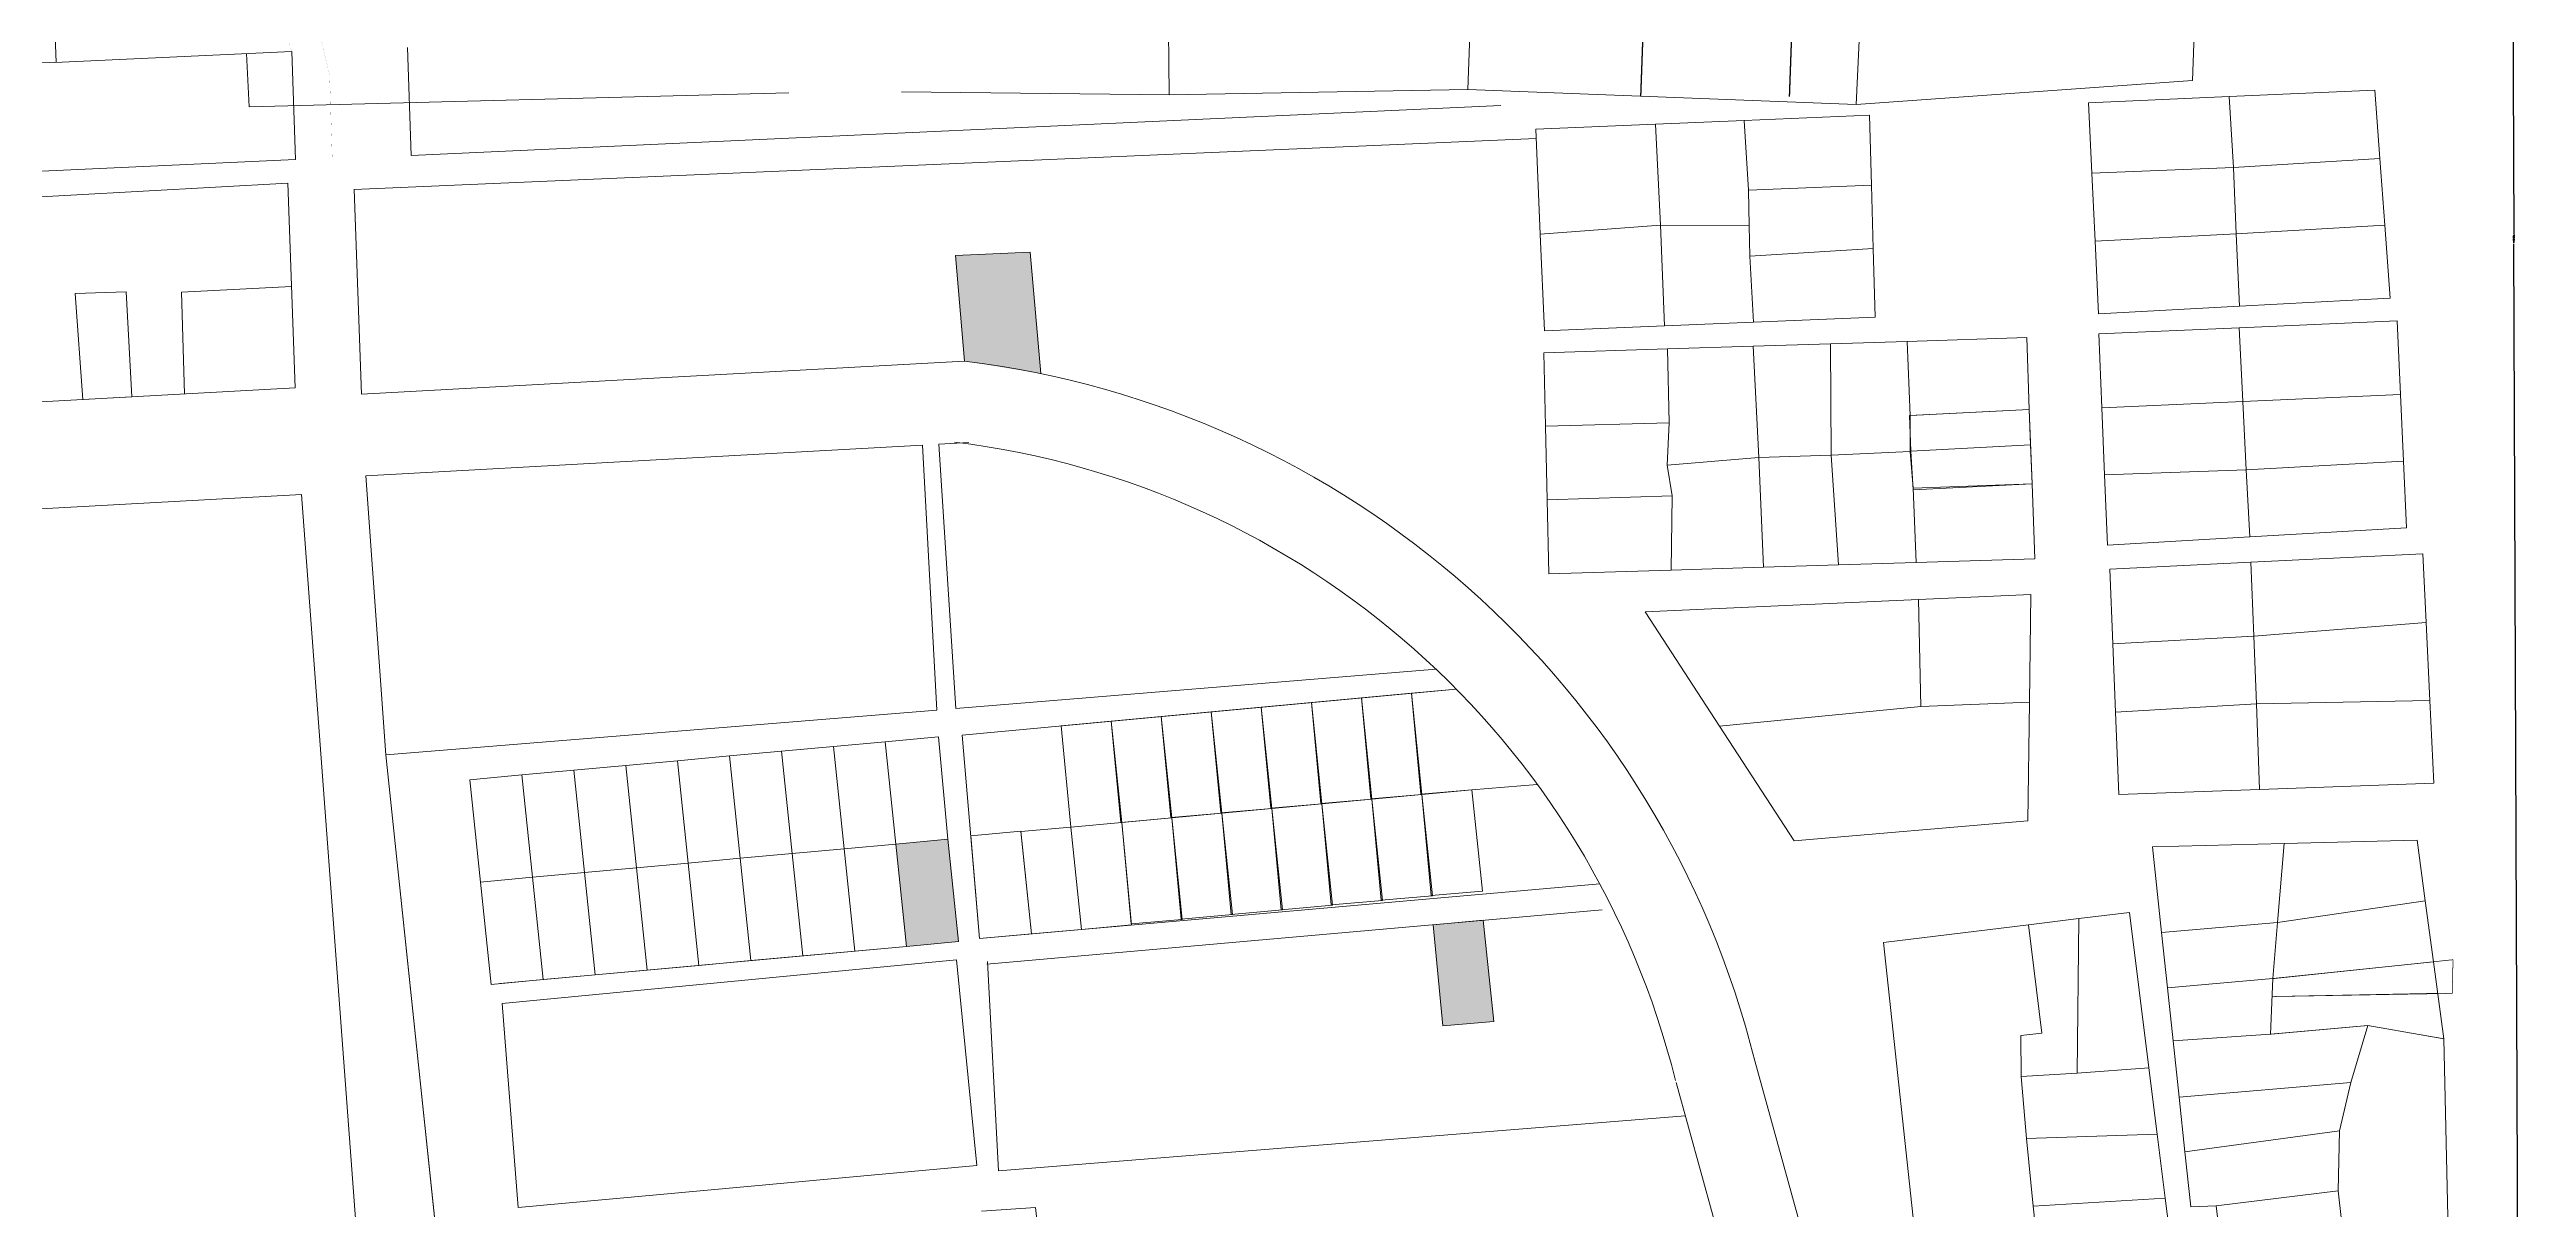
# Model space of a CAD drawing. Header units: millimetres. Extents: x 605783 to 618866, y 1302882 to 1321803.
# Drawn here: x 618499.9 to 618866.5, y 1320332.8 to 1320504.3 of the extents above; entities that cross this region are included whole.
import ezdxf

# ---------------------------------------------------------------- set-up
doc = ezdxf.new("R2010")
doc.units = ezdxf.units.MM
doc.header["$PDMODE"] = 35
doc.header["$PDSIZE"] = 1.5
for name, color, linetype in [('2', 7, 'Continuous'), ('6', 7, 'Continuous'), ('CVL_CUADCON_LIN', 8, 'Continuous'), ('CVL_CUADCON_TIT', 1, 'Continuous')]:
    doc.layers.add(name, color=color, linetype=linetype)
doc.layers.add('muebles', color=7, linetype='Continuous', lineweight=0, true_color=0x404040)
doc.layers.add('Nivel 30', color=7, linetype='Continuous', lineweight=0)
doc.layers.add('Nivel 6', color=7, linetype='Continuous', lineweight=0)
doc.styles.add('ROMANS', font='ROMANS', dxfattribs={"height": 0.2})
doc.dimstyles.new('STANDARD$0', dxfattribs={"dimtxt": 0.6, "dimasz": 0.5, "dimexe": 0.125, "dimexo": 0.000625, "dimgap": 0.0625, "dimtad": 0, "dimzin": 1, "dimdsep": 46, "dimtxsty": 'ROMANS', "dimblk1": 'ARCHTICK', "dimblk2": 'ARCHTICK', "dimsah": 1, "dimcen": 2.5, "dimclrd": 1, "dimclre": 1, "dimclrt": 30, "dimaunit": 1, "dimadec": 0, "dimazin": 0, "dimtfac": 1, "dimtix": 1, "dimtofl": 0, "dimtmove": 1, "dimatfit": 3, "dimldrblk": 'ARCHTICK', "dimfxl": 1, "dimtolj": 1, "dimtzin": 1, "dimarcsym": 0})

# ---------------------------------------------------------------- blocks, each defined once
blk = doc.blocks.new('_ARCHTICK')
at = {"color": 0, "linetype": 'ByBlock', "const_width": 0.15}
blk.add_lwpolyline([(-0.5, -0.5), (0.5, 0.5)], dxfattribs=at)
blk = doc.blocks.new('*D339')
at = {"layer": 'CVL_CUADCON_TIT', "color": 1, "lineweight": -2, "ltscale": 0.5, "transparency": 16777216}
for p, q in [((618854.5, 1320870.75), (618863.16, 1320870.78)), ((618863.03, 1320870.78), (618864.62, 1320477.11)), ((618866.21, 1320081.94), (618864.62, 1320475.62)), ((618857.67, 1320081.9), (618866.33, 1320081.94))]:
    blk.add_line(p, q, dxfattribs=at)
at = {"layer": 'Defpoints', "color": 0, "ltscale": 0.5, "transparency": 16777216}
for p in [(618854.5, 1320870.75), (618863.03, 1320870.78), (618857.67, 1320081.9)]:
    blk.add_point(p, dxfattribs=at)
at = {"layer": 'CVL_CUADCON_TIT', "color": 1, "lineweight": -2, "ltscale": 0.5, "transparency": 16777216, "xscale": 0.5, "yscale": 0.5, "zscale": 0.5}
for p, rotation in [((618863.03, 1320870.78), 90.2307510486191), ((618866.21, 1320081.94), 270.2307510486191)]:
    blk.add_blockref('_ARCHTICK', p, dxfattribs=dict(at, rotation=rotation))
at = {"layer": 'CVL_CUADCON_TIT', "color": 30, "lineweight": 5, "ltscale": 0.5, "transparency": 16777216, "insert": (618864.62, 1320476.36), "char_height": 0.2, "attachment_point": 5, "rotation": 270.2308, "style": 'ROMANS'}
blk.add_mtext('\\A1;788.85m.', dxfattribs=at)

msp = doc.modelspace()

# ---------------------------------------------------------------- hatches: boundary and pattern name
h = msp.add_hatch(color=9)
h.dxf.hatch_style = 1
h.paths.add_polyline_path([(618645.052, 1320474.4), (618634.019, 1320473.883), (618635.315, 1320458.282), (618646.634, 1320456.421)])
h = msp.add_hatch(color=7)
h.dxf.hatch_style = 1
h.paths.add_polyline_path([(618632.868, 1320387.563), (618625.185, 1320386.86), (618626.762, 1320371.729), (618634.445, 1320372.431)])
h = msp.add_hatch(color=9)
h.dxf.hatch_style = 1
h.paths.add_polyline_path([(618712.116, 1320375.573), (618704.71, 1320374.923), (618706.106, 1320359.981), (618713.667, 1320360.625)])

# ---------------------------------------------------------------- linework, layer by layer
at = {"color": 1, "lineweight": 5}
msp.add_line((618651.049, 1320389.383), (618649.653, 1320404.325), dxfattribs=at)
at = {"color": 1, "lineweight": 5, "flags": 128}
for points in [[(618792.912, 1320451.116), (618775.184, 1320450.223)], [(618792.912, 1320451.116), (618793.101, 1320445.89)]]:
    msp.add_lwpolyline(points, dxfattribs=at)
for points in [[(618792.912, 1320451.116), (618793.101, 1320445.89), (618775.376, 1320444.947), (618775.184, 1320450.223)], [(618793.101, 1320445.89), (618793.311, 1320440.109), (618775.73, 1320439.237), (618775.376, 1320444.947)]]:
    msp.add_lwpolyline(points, close=True, dxfattribs=at)
at = {"color": 1, "lineweight": 5}
for points in [[(618673.253, 1320391.457), (618680.815, 1320392.101), (618679.259, 1320407.09), (618671.858, 1320406.398), (618673.253, 1320391.457)], [(618680.655, 1320392.148), (618688.216, 1320392.792), (618686.661, 1320407.781), (618679.259, 1320407.09), (618680.655, 1320392.148)], [(618688.057, 1320392.84), (618695.618, 1320393.484), (618694.063, 1320408.472), (618686.661, 1320407.781), (618688.057, 1320392.84)], [(618695.458, 1320393.531), (618703.019, 1320394.175), (618701.464, 1320409.164), (618694.063, 1320408.472), (618695.458, 1320393.531)], [(618708.106, 1320409.784), (618701.464, 1320409.164), (618702.86, 1320394.222)], [(618651.049, 1320389.383), (618658.61, 1320390.027), (618657.055, 1320405.016), (618649.653, 1320404.325), (618651.049, 1320389.383)], [(618658.45, 1320390.074), (618666.012, 1320390.718), (618664.456, 1320405.707), (618657.055, 1320405.016), (618658.45, 1320390.074)], [(618665.852, 1320390.766), (618673.413, 1320391.41), (618671.858, 1320406.398), (618664.456, 1320405.707), (618665.852, 1320390.766)], [(618586.769, 1320383.348), (618594.453, 1320384.05), (618592.876, 1320399.182), (618585.193, 1320398.479), (618586.769, 1320383.348)], [(618594.453, 1320384.05), (618602.136, 1320384.753), (618600.559, 1320399.884), (618592.876, 1320399.182), (618594.453, 1320384.05)], [(618602.136, 1320384.753), (618609.819, 1320385.455), (618608.242, 1320400.587), (618600.559, 1320399.884), (618602.136, 1320384.753)], [(618609.819, 1320385.455), (618617.502, 1320386.158), (618615.925, 1320401.289), (618608.242, 1320400.587), (618609.819, 1320385.455)], [(618617.502, 1320386.158), (618625.185, 1320386.86), (618623.608, 1320401.992), (618615.925, 1320401.289), (618617.502, 1320386.158)], [(618632.868, 1320387.563), (618631.483, 1320402.712), (618623.608, 1320401.99), (618625.185, 1320386.86)], [(618563.72, 1320381.24), (618571.403, 1320381.943), (618569.826, 1320397.074), (618562.143, 1320396.372), (618563.72, 1320381.24)], [(618571.403, 1320381.943), (618579.086, 1320382.645), (618577.509, 1320397.777), (618569.826, 1320397.074), (618571.403, 1320381.943)], [(618579.086, 1320382.645), (618586.769, 1320383.348), (618585.193, 1320398.479), (618577.509, 1320397.777), (618579.086, 1320382.645)], [(618674.809, 1320376.468), (618682.37, 1320377.112), (618680.815, 1320392.101), (618673.413, 1320391.41), (618674.809, 1320376.468)], [(618682.21, 1320377.16), (618689.772, 1320377.803), (618688.216, 1320392.792), (618680.815, 1320392.101), (618682.21, 1320377.16)], [(618689.612, 1320377.851), (618697.173, 1320378.495), (618695.618, 1320393.484), (618688.216, 1320392.792), (618689.612, 1320377.851)], [(618697.013, 1320378.542), (618704.575, 1320379.186), (618703.019, 1320394.175), (618695.618, 1320393.484), (618697.013, 1320378.542)], [(618702.86, 1320394.222), (618710.421, 1320394.866)], [(618704.415, 1320379.233), (618711.976, 1320379.877), (618710.421, 1320394.866), (618703.019, 1320394.175), (618704.415, 1320379.233)], [(618636.25, 1320388.076), (618643.647, 1320388.753)], [(618637.541, 1320372.918), (618645.227, 1320373.593), (618643.647, 1320388.752), (618636.25, 1320388.076), (618637.541, 1320372.918)], [(618645.227, 1320373.593), (618652.627, 1320374.243), (618651.049, 1320389.383), (618643.652, 1320388.707), (618645.227, 1320373.593)], [(618652.627, 1320374.243), (618660.025, 1320374.9), (618658.61, 1320390.027), (618651.049, 1320389.383), (618652.627, 1320374.243)], [(618660.006, 1320375.086), (618667.567, 1320375.729), (618666.012, 1320390.718), (618658.61, 1320390.027), (618660.006, 1320375.086)], [(618667.407, 1320375.777), (618674.969, 1320376.421), (618673.413, 1320391.41), (618666.012, 1320390.718), (618667.407, 1320375.777)], [(618596.03, 1320368.919), (618603.713, 1320369.621), (618602.136, 1320384.753), (618594.453, 1320384.05), (618596.03, 1320368.919)], [(618603.713, 1320369.621), (618611.396, 1320370.324), (618609.819, 1320385.455), (618602.136, 1320384.753), (618603.713, 1320369.621)], [(618611.396, 1320370.324), (618619.079, 1320371.026), (618617.502, 1320386.158), (618609.819, 1320385.455), (618611.396, 1320370.324)], [(618625.185, 1320386.86), (618617.502, 1320386.158), (618619.079, 1320371.026)], [(618565.297, 1320366.109), (618572.98, 1320366.811), (618571.403, 1320381.943), (618563.72, 1320381.24), (618565.297, 1320366.109)], [(618572.98, 1320366.811), (618580.663, 1320367.514), (618579.086, 1320382.645), (618571.403, 1320381.943), (618572.98, 1320366.811)], [(618580.663, 1320367.514), (618588.346, 1320368.216), (618586.769, 1320383.348), (618579.086, 1320382.645), (618580.663, 1320367.514)], [(618588.346, 1320368.216), (618596.03, 1320368.919), (618594.453, 1320384.05), (618586.769, 1320383.348), (618588.346, 1320368.216)], [(618706.106, 1320359.981), (618713.667, 1320360.625), (618712.112, 1320375.614), (618704.71, 1320374.923), (618706.106, 1320359.981)], [(618619.079, 1320371.026), (618626.762, 1320371.729)]]:
    msp.add_lwpolyline(points, dxfattribs=at)
at = {"color": 7, "lineweight": 5}
msp.add_lwpolyline([(618626.762, 1320371.729), (618634.445, 1320372.431), (618632.868, 1320387.563), (618625.185, 1320386.86), (618626.762, 1320371.729)], dxfattribs=at)
at = {"layer": '2', "color": 1, "lineweight": 5}
for p, q in [((618826.279, 1320743.788), (618817.049, 1320499.787)), ((618767.269, 1320496.203), (618778.785, 1320740.471)), ((618718.349, 1320734.286), (618709.833, 1320498.421)), ((618665.626, 1320497.664), (618662.722, 1320731.178)), ((618529.446, 1320495.88), (618529.085, 1320503.756)), ((618767.269, 1320496.203), (618709.833, 1320498.421)), ((618817.049, 1320499.787), (618767.269, 1320496.203)), ((618609.334, 1320497.928), (618529.446, 1320495.88))]:
    msp.add_line(p, q, dxfattribs=at)
msp.add_lwpolyline([(618709.833, 1320498.421), (618665.626, 1320497.664), (618665.626, 1320497.664), (618626.008, 1320498.08)], dxfattribs=at)
at = {"layer": '6', "color": 1, "lineweight": 5}
msp.add_line((618549.678, 1320400.041), (618566.75, 1320238.023), dxfattribs=at)
msp.add_lwpolyline([(618637.857, 1320332.555), (618645.837, 1320333.142), (618647.487, 1320318.672)], dxfattribs=at)
at = {"layer": 'CVL_CUADCON_LIN', "color": 1, "lineweight": 5, "ltscale": 0.5, "flags": 128}
for points, const_width in [([(618436.381, 1320709.074), (618449.07, 1320583.687), (618461.036, 1320566.68), (618465.029, 1320548.571), (618452.212, 1320556.293), (618451.158, 1320552.608), (618501.748, 1320527.711), (618523.588, 1320518.316), (618533.097, 1320511.652), (618535.804, 1320504.064), (618536.343, 1320488.069)], 0.01), ([(618735.407, 1320497.498), (618740.252, 1320631.697)], 0.2), ([(618757.408, 1320497.373), (618762.253, 1320631.572)], 0.2), ([(618522.293, 1320525.199), (618533.98, 1320516.716), (618539.291, 1320509.294), (618541.375, 1320500.571), (618541.781, 1320487.709)], 0.01), ([(618855.619, 1320369.759), (618855.499, 1320364.781), (618828.853, 1320364.31)], 0.1), ([(618828.966, 1320366.957), (618855.619, 1320369.759)], 0.1), ([(618828.966, 1320366.957), (618828.853, 1320364.31)], 0.1), ([(618852.719, 1320369.454), (618853.345, 1320364.796)], 0.1), ([(618853.352, 1320364.743), (618854.249, 1320358.072), (618843.002, 1320360.026), (618828.616, 1320358.739), (618828.853, 1320364.31)], 0.1)]:
    msp.add_lwpolyline(points, dxfattribs=dict(at, const_width=const_width))
at = {"layer": 'CVL_CUADCON_LIN', "color": 1, "lineweight": 5, "ltscale": 0.5, "const_width": 0.1, "flags": 128}
msp.add_lwpolyline([(618852.719, 1320369.454), (618828.966, 1320366.957), (618828.853, 1320364.31), (618853.345, 1320364.796)], close=True, dxfattribs=at)
at = {"layer": 'CVL_CUADCON_TIT', "color": 1, "lineweight": 5, "ltscale": 0.5}
msp.add_line((618710.421, 1320394.866), (618720.087, 1320395.689), dxfattribs=at)
at = {"layer": 'CVL_CUADCON_TIT', "color": 1, "lineweight": 5, "ltscale": 0.5, "flags": 128}
msp.add_lwpolyline([(618500.907, 1320502.462), (618482.928, 1320501.643), (618482.648, 1320524.483), (618495.158, 1320525.873), (618500.008, 1320525.563), (618500.907, 1320502.462)], dxfattribs=at)
msp.add_lwpolyline([(618512.098, 1320452.983), (618504.868, 1320452.583), (618503.738, 1320468.253), (618511.288, 1320468.533)], close=True, dxfattribs=at)
at = {"layer": 'muebles', "color": 1, "lineweight": 5}
for p, q in [((618500.718, 1320502.453), (618535.804, 1320504.064)), ((618536.343, 1320488.069), (618535.804, 1320504.064)), ((618553.421, 1320488.674), (618552.882, 1320504.669)), ((618553.421, 1320488.674), (618714.687, 1320496.057)), ((618545.003, 1320483.654), (618719.921, 1320491.183)), ((618442.123, 1320483.756), (618536.343, 1320488.069)), ((618445.973, 1320479.684), (618535.201, 1320484.579)), ((618535.201, 1320484.579), (618536.285, 1320454.312)), ((618545.003, 1320483.654), (618546.087, 1320453.387)), ((618535.748, 1320469.302), (618519.471, 1320468.453)), ((618535.748, 1320469.302), (618519.471, 1320468.453)), ((618519.471, 1320468.453), (618519.907, 1320453.459)), ((618519.471, 1320468.453), (618519.907, 1320453.459)), ((618546.087, 1320453.387), (618635.315, 1320458.282)), ((618447.057, 1320449.417), (618536.285, 1320454.312)), ((618546.749, 1320441.324), (618629.098, 1320445.842)), ((618631.247, 1320406.66), (618629.098, 1320445.842)), ((618631.518, 1320445.975), (618635.977, 1320446.219)), ((618631.518, 1320445.975), (618634.049, 1320406.888)), ((618546.749, 1320441.324), (618549.678, 1320400.041)), ((618461.982, 1320434.438), (618537.221, 1320438.566)), ((618537.221, 1320438.566), (618545.246, 1320330.786)), ((618634.049, 1320406.888), (618705.128, 1320412.707)), ((618549.678, 1320400.041), (618631.247, 1320406.66)), ((618634.984, 1320402.954), (618708.106, 1320409.784)), ((618634.984, 1320402.954), (618637.541, 1320372.918)), ((618637.541, 1320372.918), (618729.341, 1320380.981)), ((618638.649, 1320369.12), (618729.68, 1320377.116)), ((618566.58, 1320366.226), (618626.762, 1320371.729)), ((618634.154, 1320369.744), (618566.923, 1320363.289)), ((618637.143, 1320339.323), (618634.154, 1320369.744)), ((618638.741, 1320369.48), (618640.382, 1320338.529)), ((618566.923, 1320363.289), (618569.278, 1320333.118)), ((618740.636, 1320351.58), (618770.974, 1320241.853)), ((618752.28, 1320354.799), (618782.618, 1320245.072)), ((618640.382, 1320338.529), (618741.998, 1320346.653)), ((618569.278, 1320333.118), (618637.143, 1320339.323))]:
    msp.add_line(p, q, dxfattribs=at)
msp.add_lwpolyline([(618646.634, 1320456.421), (618645.052, 1320474.4), (618634.019, 1320473.883), (618635.315, 1320458.282)], dxfattribs=at)
for radius in [137.686, 125.605]:
    msp.add_arc((618618.655, 1320321.608), radius, 13.94954, 83.05015, dxfattribs=at)
at = {"layer": 'Nivel 30', "color": 1, "lineweight": 5}
for p, q in [((618822.483, 1320497.386), (618844.036, 1320498.334)), ((618844.036, 1320498.334), (618844.792, 1320488.243)), ((618750.721, 1320493.863), (618769.282, 1320494.642)), ((618769.282, 1320494.642), (618769.557, 1320484.31)), ((618801.68, 1320496.471), (618822.483, 1320497.386)), ((618802.17, 1320486.05), (618801.68, 1320496.471)), ((618823.123, 1320486.916), (618822.483, 1320497.386)), ((618719.862, 1320492.568), (618737.616, 1320493.312)), ((618720.531, 1320477.026), (618719.862, 1320492.568)), ((618737.616, 1320493.312), (618750.721, 1320493.863)), ((618738.344, 1320478.386), (618737.616, 1320493.312)), ((618750.721, 1320493.863), (618751.342, 1320483.532)), ((618823.123, 1320486.916), (618844.792, 1320488.243)), ((618844.792, 1320488.243), (618845.531, 1320478.381)), ((618769.557, 1320484.31), (618751.342, 1320483.532)), ((618751.342, 1320483.532), (618751.43, 1320478.314)), ((618769.557, 1320484.31), (618769.808, 1320474.934)), ((618802.17, 1320486.05), (618823.123, 1320486.916)), ((618802.642, 1320476.018), (618802.17, 1320486.05)), ((618823.548, 1320477.075), (618823.123, 1320486.916)), ((618720.531, 1320477.026), (618738.344, 1320478.386)), ((618721.145, 1320462.76), (618720.531, 1320477.026)), ((618738.91, 1320463.483), (618738.344, 1320478.386)), ((618751.43, 1320478.314), (618738.344, 1320478.386)), ((618751.43, 1320478.314), (618751.556, 1320473.795)), ((618823.548, 1320477.075), (618802.642, 1320476.018)), ((618845.531, 1320478.381), (618823.548, 1320477.075)), ((618824, 1320466.396), (618823.548, 1320477.075)), ((618845.531, 1320478.381), (618846.339, 1320467.594)), ((618751.556, 1320473.795), (618769.808, 1320474.934)), ((618752.087, 1320464.018), (618751.556, 1320473.795)), ((618769.808, 1320474.934), (618770.079, 1320464.752)), ((618803.147, 1320465.28), (618802.642, 1320476.018)), ((618824, 1320466.396), (618803.147, 1320465.28)), ((618846.339, 1320467.594), (618824, 1320466.396)), ((618738.91, 1320463.483), (618721.145, 1320462.76)), ((618752.087, 1320464.018), (618738.91, 1320463.483)), ((618770.079, 1320464.752), (618752.087, 1320464.018)), ((618774.839, 1320461.194), (618792.528, 1320461.746)), ((618792.528, 1320461.746), (618792.912, 1320451.116)), ((618803.177, 1320462.302), (618823.967, 1320463.211)), ((618803.639, 1320451.383), (618803.177, 1320462.302)), ((618823.967, 1320463.211), (618847.359, 1320464.235)), ((618824.495, 1320452.295), (618823.967, 1320463.211)), ((618847.359, 1320464.235), (618847.84, 1320453.363)), ((618721.048, 1320459.516), (618739.365, 1320460.088)), ((618721.306, 1320448.675), (618721.048, 1320459.516)), ((618739.365, 1320460.088), (618752.059, 1320460.483)), ((618739.365, 1320460.088), (618739.598, 1320449.15)), ((618752.059, 1320460.483), (618763.479, 1320460.839)), ((618752.059, 1320460.483), (618752.871, 1320444.019)), ((618763.479, 1320460.839), (618774.839, 1320461.194)), ((618763.479, 1320460.839), (618763.596, 1320444.366)), ((618774.839, 1320461.194), (618775.279, 1320450.228)), ((618775.279, 1320450.228), (618792.912, 1320451.116)), ((618792.912, 1320451.116), (618793.311, 1320440.109)), ((618803.639, 1320451.383), (618824.495, 1320452.295)), ((618804.058, 1320441.464), (618803.639, 1320451.383)), ((618847.84, 1320453.363), (618824.495, 1320452.295)), ((618824.495, 1320452.295), (618825.011, 1320442.216)), ((618847.84, 1320453.363), (618848.277, 1320443.49)), ((618721.306, 1320448.675), (618739.598, 1320449.15)), ((618721.566, 1320437.764), (618721.306, 1320448.675)), ((618739.598, 1320449.15), (618739.32, 1320442.89)), ((618775.261, 1320444.902), (618775.279, 1320450.228)), ((618739.32, 1320442.89), (618752.871, 1320444.019)), ((618752.871, 1320444.019), (618763.596, 1320444.366)), ((618753.575, 1320427.8), (618752.871, 1320444.019)), ((618775.261, 1320444.902), (618763.596, 1320444.366)), ((618764.683, 1320428.149), (618763.596, 1320444.366)), ((618775.261, 1320444.902), (618775.715, 1320439.504)), ((618825.011, 1320442.216), (618848.277, 1320443.49)), ((618848.277, 1320443.49), (618848.715, 1320433.616)), ((618740.048, 1320438.358), (618739.32, 1320442.89)), ((618775.715, 1320439.504), (618793.311, 1320440.109)), ((618775.715, 1320439.504), (618776.189, 1320428.51)), ((618793.311, 1320440.109), (618793.712, 1320429.061)), ((618804.058, 1320441.464), (618825.011, 1320442.216)), ((618804.499, 1320431.045), (618804.058, 1320441.464)), ((618825.541, 1320432.268), (618825.011, 1320442.216)), ((618721.566, 1320437.764), (618740.048, 1320438.358)), ((618721.827, 1320426.803), (618721.566, 1320437.764)), ((618739.898, 1320427.371), (618740.048, 1320438.358)), ((618825.541, 1320432.268), (618804.499, 1320431.045)), ((618848.715, 1320433.616), (618825.541, 1320432.268)), ((618776.189, 1320428.51), (618764.683, 1320428.149)), ((618793.712, 1320429.061), (618776.189, 1320428.51)), ((618804.832, 1320427.506), (618825.694, 1320428.534)), ((618825.694, 1320428.534), (618851.126, 1320429.786)), ((618826.155, 1320417.583), (618825.694, 1320428.534)), ((618851.126, 1320429.786), (618851.621, 1320419.62)), ((618739.898, 1320427.371), (618721.827, 1320426.803)), ((618753.575, 1320427.8), (618739.898, 1320427.371)), ((618764.683, 1320428.149), (618753.575, 1320427.8)), ((618805.277, 1320416.481), (618804.832, 1320427.506)), ((618736.067, 1320421.215), (618776.525, 1320423.007)), ((618747.073, 1320404.289), (618736.067, 1320421.215)), ((618776.525, 1320423.007), (618793.131, 1320423.741)), ((618776.525, 1320423.007), (618776.84, 1320407.192)), ((618793.131, 1320423.741), (618792.921, 1320407.85)), ((618826.155, 1320417.583), (618805.277, 1320416.481)), ((618851.621, 1320419.62), (618826.155, 1320417.583)), ((618826.155, 1320417.583), (618826.543, 1320407.589)), ((618851.621, 1320419.62), (618852.183, 1320408.11)), ((618805.687, 1320406.343), (618805.277, 1320416.481)), ((618776.84, 1320407.192), (618747.073, 1320404.289)), ((618776.84, 1320407.192), (618792.921, 1320407.85)), ((618792.921, 1320407.85), (618792.69, 1320390.281)), ((618805.687, 1320406.343), (618826.543, 1320407.589)), ((618852.183, 1320408.11), (618826.543, 1320407.589)), ((618826.972, 1320394.929), (618826.543, 1320407.589)), ((618852.183, 1320408.11), (618852.779, 1320395.871)), ((618758.1, 1320387.33), (618747.073, 1320404.289)), ((618806.18, 1320394.169), (618805.687, 1320406.343)), ((618852.779, 1320395.871), (618826.972, 1320394.929)), ((618826.972, 1320394.929), (618806.18, 1320394.169)), ((618792.69, 1320390.281), (618758.1, 1320387.33)), ((618811.125, 1320386.43), (618830.61, 1320386.932)), ((618812.481, 1320373.766), (618811.125, 1320386.43)), ((618830.61, 1320386.932), (618829.666, 1320375.246)), ((618830.61, 1320386.932), (618850.305, 1320387.44)), ((618850.305, 1320387.44), (618851.513, 1320378.447)), ((618829.666, 1320375.246), (618851.513, 1320378.447)), ((618851.513, 1320378.447), (618852.719, 1320369.454)), ((618771.355, 1320372.299), (618792.774, 1320374.918)), ((618792.774, 1320374.918), (618800.244, 1320375.832)), ((618794.771, 1320358.917), (618792.774, 1320374.918)), ((618799.992, 1320352.977), (618800.244, 1320375.832)), ((618800.244, 1320375.832), (618807.724, 1320376.746)), ((618807.724, 1320376.746), (618810.612, 1320353.782)), ((618829.666, 1320375.246), (618812.481, 1320373.766)), ((618813.353, 1320365.603), (618812.481, 1320373.766)), ((618829.666, 1320375.246), (618828.966, 1320366.957)), ((618776.486, 1320324.328), (618771.355, 1320372.299)), ((618828.966, 1320366.957), (618813.353, 1320365.603)), ((618828.616, 1320358.739), (618828.966, 1320366.957)), ((618828.966, 1320366.957), (618852.719, 1320369.454)), ((618852.719, 1320369.454), (618854.249, 1320358.072)), ((618814.195, 1320357.748), (618813.353, 1320365.603)), ((618794.771, 1320358.917), (618791.65, 1320358.557)), ((618843.002, 1320360.026), (618828.616, 1320358.739)), ((618840.506, 1320351.585), (618843.002, 1320360.026)), ((618854.249, 1320358.072), (618843.002, 1320360.026)), ((618791.721, 1320352.489), (618791.65, 1320358.557)), ((618828.616, 1320358.739), (618814.195, 1320357.748)), ((618815.085, 1320349.426), (618814.195, 1320357.748)), ((618854.249, 1320358.072), (618854.992, 1320324.626)), ((618791.721, 1320352.489), (618799.992, 1320352.977)), ((618792.493, 1320343.307), (618791.721, 1320352.489)), ((618799.992, 1320352.977), (618810.612, 1320353.782)), ((618810.612, 1320353.782), (618811.845, 1320343.982)), ((618815.085, 1320349.426), (618840.506, 1320351.585)), ((618840.506, 1320351.585), (618838.803, 1320344.432)), ((618815.951, 1320341.342), (618815.085, 1320349.426)), ((618838.803, 1320344.432), (618815.951, 1320341.342)), ((618838.628, 1320335.588), (618838.803, 1320344.432)), ((618811.845, 1320343.982), (618792.493, 1320343.307)), ((618793.49, 1320333.335), (618792.493, 1320343.307)), ((618811.845, 1320343.982), (618813.04, 1320334.479)), ((618816.822, 1320333.209), (618815.951, 1320341.342)), ((618813.04, 1320334.479), (618793.49, 1320333.335)), ((618794.469, 1320324.396), (618793.49, 1320333.335)), ((618813.04, 1320334.479), (618814.204, 1320325.224)), ((618820.569, 1320333.342), (618816.822, 1320333.209)), ((618838.628, 1320335.588), (618820.569, 1320333.342)), ((618821.488, 1320325.416), (618820.569, 1320333.342)), ((618839.59, 1320326.804), (618838.628, 1320335.588))]:
    msp.add_line(p, q, dxfattribs=at)
at = {"layer": 'Nivel 6', "color": 1, "lineweight": 5, "flags": 128}
for points in [[(618549.678, 1320400.041), (618566.75, 1320238.023)], [(618637.857, 1320332.555), (618645.837, 1320333.142), (618647.487, 1320318.672)]]:
    msp.add_lwpolyline(points, dxfattribs=at)

# ---------------------------------------------------------------- dimensions: what is measured, and where the dimension line sits
at = {"layer": 'CVL_CUADCON_TIT', "color": 1, "lineweight": 5, "ltscale": 0.5}
dim = msp.add_aligned_dim(p1=(618857.672, 1320081.905), p2=(618854.495, 1320870.75), distance=-8.536, dimstyle='STANDARD$0', override={"dimpost": 'm.', "dimfxl": 31.75}, dxfattribs=at)
dim.commit()
dim.dimension.update_dxf_attribs({"geometry": '*D339', "text_midpoint": (618864.62, 1320476.362)})

doc.saveas('drawing.dxf')
